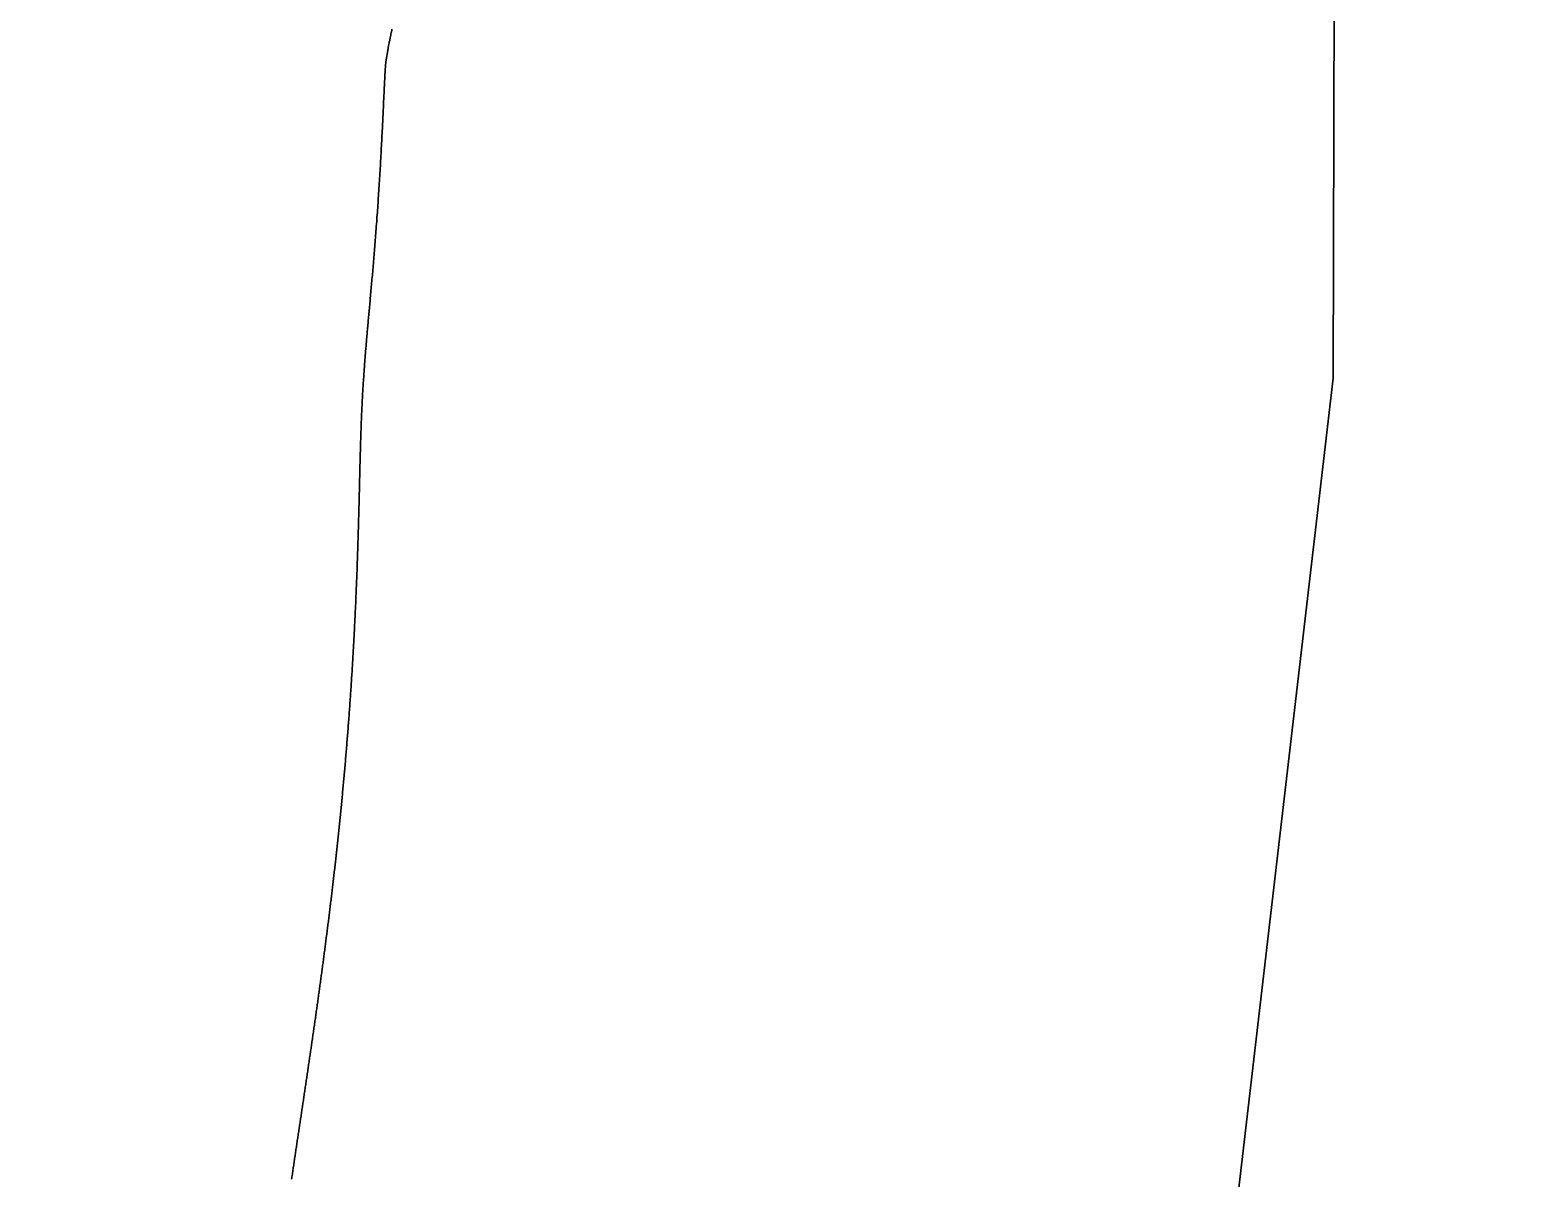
# Model space of a CAD drawing. Header units: inches. Extents: x 130170 to 284068, y 377793 to 804530.
# Drawn here: x 260694.6 to 260762.8, y 747292.3 to 747344.9 of the extents above; entities that cross this region are included whole.
import ezdxf

# ---------------------------------------------------------------- set-up
doc = ezdxf.new("R2010")
doc.units = ezdxf.units.IN
doc.header["$MEASUREMENT"] = 0
doc.layers.add('muni_il', color=7, linetype='Continuous')

msp = doc.modelspace()

# ---------------------------------------------------------------- linework, layer by layer
at = {"layer": 'muni_il'}
for points in [[(260754.781, 747530.375), (260754.516, 747438.375), (260754.219, 747328.938), (260744.016, 747241.375), (260757.781, 747179.188), (260746.219, 746984), (260731.625, 746822.375), (260701.984, 746720.062), (260696.672, 746692.375), (260695.016, 746602.75), (260685.453, 746523.188), (260656.688, 746406.938), (260626.344, 746302.5), (260639.141, 746300.188), (260650.062, 746297.125), (260662.125, 746293.125), (260756.85, 746272.963), (260806.032, 746262.021), (261717.828, 746059.438), (261715.418, 746000.168), (261660.703, 744654.562)], [(261660.703, 744654.562), (261715.418, 746000.168), (261717.828, 746059.438), (260806.032, 746262.021), (260756.85, 746272.963), (260662.125, 746293.125), (260650.062, 746297.125), (260639.141, 746300.188), (260626.344, 746302.5), (260656.688, 746406.938), (260685.453, 746523.188), (260695.016, 746602.75), (260696.672, 746692.375), (260701.984, 746720.062), (260731.625, 746822.375), (260746.219, 746984), (260757.781, 747179.188), (260744.016, 747241.375), (260754.219, 747328.938), (260754.516, 747438.375), (260754.781, 747530.375)], [(260706.543, 747292.269), (260706.551, 747292.328), (260706.56, 747292.387), (260706.569, 747292.447), (260706.578, 747292.506), (260706.587, 747292.565), (260706.595, 747292.625), (260706.604, 747292.684), (260706.613, 747292.743), (260706.622, 747292.802), (260706.63, 747292.861), (260706.639, 747292.92), (260706.648, 747292.979), (260706.657, 747293.038), (260706.666, 747293.097), (260706.674, 747293.156), (260706.683, 747293.215), (260706.692, 747293.274), (260706.701, 747293.333), (260706.71, 747293.392), (260706.718, 747293.451), (260706.727, 747293.51), (260706.736, 747293.569), (260706.745, 747293.628), (260706.754, 747293.687), (260706.762, 747293.746), (260706.771, 747293.805), (260706.78, 747293.863), (260706.789, 747293.922), (260706.798, 747293.981), (260706.806, 747294.04), (260706.815, 747294.099), (260706.824, 747294.158), (260706.833, 747294.217), (260706.842, 747294.276), (260706.851, 747294.335), (260706.859, 747294.394), (260706.868, 747294.453), (260706.877, 747294.512), (260706.886, 747294.571), (260706.895, 747294.63), (260706.904, 747294.69), (260706.912, 747294.749), (260706.921, 747294.808), (260706.93, 747294.867), (260706.939, 747294.926), (260706.948, 747294.986), (260706.957, 747295.045), (260706.966, 747295.104), (260706.975, 747295.164), (260706.984, 747295.223), (260706.993, 747295.283), (260707.001, 747295.342), (260707.01, 747295.402), (260707.019, 747295.461), (260707.028, 747295.521), (260707.037, 747295.581), (260707.046, 747295.64), (260707.055, 747295.7), (260707.064, 747295.76), (260707.073, 747295.82), (260707.082, 747295.88), (260707.091, 747295.94), (260707.1, 747296), (260707.109, 747296.06), (260707.118, 747296.12), (260707.127, 747296.18), (260707.135, 747296.24), (260707.145, 747296.3), (260707.154, 747296.361), (260707.163, 747296.421), (260707.172, 747296.482), (260707.18, 747296.542), (260707.189, 747296.602), (260707.198, 747296.663), (260707.207, 747296.724), (260707.216, 747296.784), (260707.225, 747296.845), (260707.235, 747296.906), (260707.243, 747296.967), (260707.253, 747297.027), (260707.262, 747297.088), (260707.271, 747297.149), (260707.28, 747297.21), (260707.289, 747297.271), (260707.298, 747297.333), (260707.307, 747297.394), (260707.316, 747297.455), (260707.325, 747297.516), (260707.334, 747297.578), (260707.343, 747297.639), (260707.352, 747297.7), (260707.361, 747297.762), (260707.37, 747297.823), (260707.379, 747297.885), (260707.388, 747297.947), (260707.397, 747298.009), (260707.406, 747298.07), (260707.415, 747298.132), (260707.424, 747298.194), (260707.433, 747298.256), (260707.442, 747298.318), (260707.451, 747298.38), (260707.46, 747298.442), (260707.469, 747298.504), (260707.478, 747298.566), (260707.487, 747298.628), (260707.496, 747298.691), (260707.505, 747298.753), (260707.514, 747298.815), (260707.523, 747298.878), (260707.532, 747298.94), (260707.541, 747299.003), (260707.55, 747299.065), (260707.559, 747299.128), (260707.568, 747299.19), (260707.577, 747299.253), (260707.586, 747299.316), (260707.595, 747299.378), (260707.604, 747299.441), (260707.613, 747299.504), (260707.622, 747299.567), (260707.631, 747299.63), (260707.64, 747299.693), (260707.649, 747299.756), (260707.658, 747299.819), (260707.667, 747299.882), (260707.675, 747299.945), (260707.684, 747300.008), (260707.693, 747300.071), (260707.702, 747300.134), (260707.711, 747300.198), (260707.72, 747300.261), (260707.729, 747300.324), (260707.738, 747300.388), (260707.746, 747300.451), (260707.755, 747300.514), (260707.764, 747300.578), (260707.773, 747300.641), (260707.782, 747300.705), (260707.791, 747300.769), (260707.799, 747300.832), (260707.808, 747300.896), (260707.817, 747300.959), (260707.826, 747301.023), (260707.834, 747301.087), (260707.843, 747301.151), (260707.852, 747301.214), (260707.861, 747301.278), (260707.869, 747301.342), (260707.878, 747301.406), (260707.887, 747301.47), (260707.895, 747301.534), (260707.904, 747301.598), (260707.913, 747301.662), (260707.922, 747301.726), (260707.93, 747301.79), (260707.939, 747301.854), (260707.948, 747301.919), (260707.956, 747301.983), (260707.965, 747302.047), (260707.973, 747302.111), (260707.982, 747302.176), (260707.99, 747302.24), (260707.999, 747302.305), (260708.008, 747302.369), (260708.016, 747302.433), (260708.025, 747302.498), (260708.033, 747302.562), (260708.042, 747302.627), (260708.05, 747302.692), (260708.059, 747302.757), (260708.067, 747302.821), (260708.076, 747302.886), (260708.084, 747302.951), (260708.092, 747303.016), (260708.101, 747303.081), (260708.109, 747303.146), (260708.118, 747303.211), (260708.126, 747303.276), (260708.134, 747303.341), (260708.143, 747303.406), (260708.151, 747303.471), (260708.16, 747303.537), (260708.168, 747303.602), (260708.176, 747303.667), (260708.185, 747303.733), (260708.193, 747303.798), (260708.201, 747303.864), (260708.209, 747303.93), (260708.218, 747303.995), (260708.226, 747304.061), (260708.234, 747304.127), (260708.242, 747304.193), (260708.251, 747304.259), (260708.259, 747304.325), (260708.267, 747304.391), (260708.275, 747304.457), (260708.283, 747304.524), (260708.291, 747304.59), (260708.3, 747304.656), (260708.308, 747304.723), (260708.316, 747304.789), (260708.324, 747304.856), (260708.332, 747304.923), (260708.34, 747304.99), (260708.348, 747305.057), (260708.356, 747305.124), (260708.364, 747305.191), (260708.372, 747305.258), (260708.381, 747305.326), (260708.389, 747305.393), (260708.396, 747305.461), (260708.405, 747305.528), (260708.412, 747305.596), (260708.421, 747305.664), (260708.429, 747305.732), (260708.436, 747305.8), (260708.444, 747305.868), (260708.452, 747305.937), (260708.46, 747306.005), (260708.468, 747306.074), (260708.476, 747306.142), (260708.484, 747306.211), (260708.492, 747306.28), (260708.5, 747306.349), (260708.508, 747306.419), (260708.516, 747306.488), (260708.524, 747306.557), (260708.531, 747306.627), (260708.539, 747306.697), (260708.547, 747306.767), (260708.555, 747306.837), (260708.563, 747306.907), (260708.571, 747306.978), (260708.578, 747307.048), (260708.586, 747307.119), (260708.594, 747307.19), (260708.602, 747307.261), (260708.609, 747307.332), (260708.617, 747307.403), (260708.625, 747307.475), (260708.633, 747307.546), (260708.64, 747307.618), (260708.648, 747307.69), (260708.656, 747307.762), (260708.663, 747307.835), (260708.671, 747307.907), (260708.679, 747307.98), (260708.686, 747308.053), (260708.694, 747308.126), (260708.702, 747308.199), (260708.709, 747308.272), (260708.717, 747308.346), (260708.725, 747308.42), (260708.732, 747308.494), (260708.74, 747308.568), (260708.747, 747308.642), (260708.755, 747308.717), (260708.762, 747308.792), (260708.77, 747308.867), (260708.777, 747308.942), (260708.785, 747309.017), (260708.792, 747309.093), (260708.8, 747309.168), (260708.807, 747309.244), (260708.815, 747309.32), (260708.822, 747309.397), (260708.83, 747309.473), (260708.837, 747309.55), (260708.845, 747309.627), (260708.852, 747309.704), (260708.859, 747309.782), (260708.867, 747309.859), (260708.874, 747309.937), (260708.881, 747310.015), (260708.889, 747310.093), (260708.896, 747310.172), (260708.903, 747310.25), (260708.911, 747310.329), (260708.918, 747310.409), (260708.925, 747310.488), (260708.932, 747310.567), (260708.939, 747310.647), (260708.947, 747310.727), (260708.954, 747310.807), (260708.961, 747310.887), (260708.968, 747310.968), (260708.975, 747311.049), (260708.982, 747311.13), (260708.989, 747311.211), (260708.996, 747311.292), (260709.004, 747311.374), (260709.011, 747311.456), (260709.018, 747311.538), (260709.024, 747311.62), (260709.031, 747311.702), (260709.038, 747311.785), (260709.045, 747311.868), (260709.052, 747311.951), (260709.059, 747312.034), (260709.066, 747312.117), (260709.073, 747312.201), (260709.079, 747312.285), (260709.086, 747312.369), (260709.093, 747312.453), (260709.1, 747312.538), (260709.106, 747312.622), (260709.113, 747312.707), (260709.12, 747312.792), (260709.126, 747312.877), (260709.133, 747312.962), (260709.139, 747313.048), (260709.146, 747313.133), (260709.152, 747313.219), (260709.159, 747313.305), (260709.165, 747313.391), (260709.172, 747313.477), (260709.178, 747313.564), (260709.184, 747313.65), (260709.191, 747313.737), (260709.197, 747313.824), (260709.203, 747313.911), (260709.209, 747313.998), (260709.216, 747314.086), (260709.222, 747314.173), (260709.228, 747314.261), (260709.234, 747314.349), (260709.24, 747314.436), (260709.246, 747314.524), (260709.252, 747314.613), (260709.258, 747314.701), (260709.264, 747314.789), (260709.27, 747314.878), (260709.275, 747314.966), (260709.281, 747315.055), (260709.287, 747315.143), (260709.293, 747315.232), (260709.298, 747315.321), (260709.304, 747315.41), (260709.309, 747315.499), (260709.315, 747315.588), (260709.32, 747315.678), (260709.326, 747315.767), (260709.331, 747315.856), (260709.337, 747315.945), (260709.342, 747316.035), (260709.347, 747316.124), (260709.352, 747316.214), (260709.358, 747316.304), (260709.363, 747316.393), (260709.368, 747316.483), (260709.373, 747316.572), (260709.378, 747316.662), (260709.383, 747316.752), (260709.388, 747316.841), (260709.393, 747316.931), (260709.397, 747317.021), (260709.402, 747317.11), (260709.407, 747317.2), (260709.412, 747317.29), (260709.416, 747317.379), (260709.421, 747317.469), (260709.426, 747317.558), (260709.43, 747317.648), (260709.435, 747317.737), (260709.439, 747317.827), (260709.443, 747317.916), (260709.448, 747318.005), (260709.452, 747318.094), (260709.456, 747318.184), (260709.46, 747318.273), (260709.465, 747318.362), (260709.469, 747318.451), (260709.473, 747318.54), (260709.477, 747318.628), (260709.481, 747318.717), (260709.485, 747318.805), (260709.488, 747318.894), (260709.492, 747318.982), (260709.496, 747319.07), (260709.5, 747319.158), (260709.503, 747319.246), (260709.507, 747319.334), (260709.511, 747319.422), (260709.514, 747319.509), (260709.518, 747319.596), (260709.521, 747319.683), (260709.524, 747319.77), (260709.528, 747319.857), (260709.531, 747319.944), (260709.534, 747320.031), (260709.538, 747320.117), (260709.541, 747320.203), (260709.544, 747320.289), (260709.547, 747320.375), (260709.55, 747320.46), (260709.553, 747320.545), (260709.556, 747320.631), (260709.559, 747320.716), (260709.562, 747320.8), (260709.565, 747320.885), (260709.567, 747320.969), (260709.57, 747321.053), (260709.573, 747321.137), (260709.575, 747321.22), (260709.578, 747321.304), (260709.581, 747321.387), (260709.583, 747321.47), (260709.586, 747321.553), (260709.588, 747321.635), (260709.591, 747321.717), (260709.593, 747321.799), (260709.596, 747321.88), (260709.598, 747321.962), (260709.6, 747322.043), (260709.603, 747322.124), (260709.605, 747322.204), (260709.607, 747322.284), (260709.609, 747322.364), (260709.612, 747322.444), (260709.614, 747322.523), (260709.616, 747322.603), (260709.618, 747322.681), (260709.62, 747322.76), (260709.622, 747322.838), (260709.624, 747322.916), (260709.626, 747322.994), (260709.628, 747323.071), (260709.63, 747323.148), (260709.632, 747323.225), (260709.634, 747323.302), (260709.636, 747323.378), (260709.638, 747323.454), (260709.639, 747323.529), (260709.641, 747323.605), (260709.643, 747323.68), (260709.645, 747323.754), (260709.647, 747323.829), (260709.649, 747323.903), (260709.651, 747323.977), (260709.652, 747324.05), (260709.654, 747324.123), (260709.656, 747324.196), (260709.658, 747324.269), (260709.659, 747324.341), (260709.661, 747324.413), (260709.663, 747324.485), (260709.665, 747324.556), (260709.666, 747324.627), (260709.668, 747324.698), (260709.67, 747324.769), (260709.672, 747324.839), (260709.673, 747324.909), (260709.675, 747324.979), (260709.677, 747325.048), (260709.679, 747325.117), (260709.681, 747325.186), (260709.682, 747325.254), (260709.684, 747325.323), (260709.686, 747325.391), (260709.688, 747325.458), (260709.69, 747325.526), (260709.692, 747325.593), (260709.693, 747325.66), (260709.695, 747325.727), (260709.697, 747325.793), (260709.699, 747325.86), (260709.701, 747325.925), (260709.703, 747325.991), (260709.705, 747326.057), (260709.707, 747326.122), (260709.709, 747326.187), (260709.711, 747326.252), (260709.713, 747326.316), (260709.715, 747326.381), (260709.718, 747326.445), (260709.72, 747326.509), (260709.722, 747326.573), (260709.724, 747326.636), (260709.726, 747326.7), (260709.729, 747326.763), (260709.731, 747326.826), (260709.734, 747326.889), (260709.736, 747326.952), (260709.739, 747327.015), (260709.741, 747327.077), (260709.744, 747327.139), (260709.746, 747327.202), (260709.749, 747327.264), (260709.751, 747327.326), (260709.754, 747327.387), (260709.757, 747327.449), (260709.76, 747327.511), (260709.763, 747327.572), (260709.765, 747327.634), (260709.768, 747327.695), (260709.771, 747327.757), (260709.774, 747327.818), (260709.777, 747327.879), (260709.781, 747327.94), (260709.784, 747328.002), (260709.787, 747328.063), (260709.79, 747328.124), (260709.794, 747328.185), (260709.797, 747328.246), (260709.801, 747328.307), (260709.804, 747328.369), (260709.808, 747328.43), (260709.811, 747328.491), (260709.815, 747328.552), (260709.819, 747328.614), (260709.823, 747328.675), (260709.827, 747328.737), (260709.831, 747328.798), (260709.835, 747328.86), (260709.839, 747328.922), (260709.843, 747328.984), (260709.847, 747329.046), (260709.851, 747329.108), (260709.856, 747329.17), (260709.86, 747329.233), (260709.865, 747329.295), (260709.869, 747329.358), (260709.874, 747329.421), (260709.878, 747329.484), (260709.883, 747329.548), (260709.888, 747329.611), (260709.893, 747329.675), (260709.898, 747329.739), (260709.903, 747329.804), (260709.908, 747329.868), (260709.913, 747329.933), (260709.918, 747329.998), (260709.923, 747330.064), (260709.929, 747330.13), (260709.934, 747330.196), (260709.94, 747330.262), (260709.945, 747330.329), (260709.951, 747330.396), (260709.956, 747330.463), (260709.962, 747330.531), (260709.968, 747330.599), (260709.974, 747330.668), (260709.98, 747330.737), (260709.986, 747330.806), (260709.992, 747330.876), (260709.998, 747330.946), (260710.004, 747331.017), (260710.01, 747331.088), (260710.017, 747331.159), (260710.023, 747331.231), (260710.03, 747331.303), (260710.036, 747331.376), (260710.043, 747331.45), (260710.049, 747331.524), (260710.056, 747331.598), (260710.063, 747331.673), (260710.07, 747331.748), (260710.077, 747331.824), (260710.083, 747331.901), (260710.09, 747331.978), (260710.097, 747332.055), (260710.105, 747332.134), (260710.112, 747332.212), (260710.119, 747332.292), (260710.126, 747332.372), (260710.133, 747332.452), (260710.141, 747332.533), (260710.148, 747332.615), (260710.156, 747332.697), (260710.163, 747332.78), (260710.17, 747332.864), (260710.178, 747332.948), (260710.186, 747333.033), (260710.193, 747333.118), (260710.201, 747333.204), (260710.208, 747333.291), (260710.216, 747333.378), (260710.224, 747333.466), (260710.232, 747333.555), (260710.24, 747333.644), (260710.247, 747333.734), (260710.255, 747333.825), (260710.263, 747333.916), (260710.271, 747334.008), (260710.279, 747334.101), (260710.287, 747334.194), (260710.295, 747334.288), (260710.303, 747334.383), (260710.311, 747334.478), (260710.319, 747334.574), (260710.327, 747334.671), (260710.335, 747334.768), (260710.343, 747334.866), (260710.351, 747334.965), (260710.359, 747335.064), (260710.366, 747335.164), (260710.375, 747335.265), (260710.382, 747335.366), (260710.39, 747335.468), (260710.398, 747335.571), (260710.406, 747335.674), (260710.414, 747335.778), (260710.422, 747335.883), (260710.43, 747335.988), (260710.438, 747336.093), (260710.446, 747336.199), (260710.453, 747336.306), (260710.461, 747336.414), (260710.469, 747336.522), (260710.476, 747336.63), (260710.484, 747336.739), (260710.492, 747336.849), (260710.499, 747336.959), (260710.507, 747337.069), (260710.514, 747337.18), (260710.522, 747337.292), (260710.529, 747337.404), (260710.536, 747337.516), (260710.544, 747337.629), (260710.551, 747337.742), (260710.558, 747337.855), (260710.565, 747337.969), (260710.572, 747338.083), (260710.579, 747338.197), (260710.586, 747338.312), (260710.593, 747338.426), (260710.6, 747338.541), (260710.606, 747338.656), (260710.613, 747338.771), (260710.62, 747338.886), (260710.626, 747339.001), (260710.633, 747339.116), (260710.639, 747339.231), (260710.645, 747339.346), (260710.651, 747339.461), (260710.658, 747339.575), (260710.664, 747339.689), (260710.67, 747339.803), (260710.675, 747339.916), (260710.681, 747340.029), (260710.687, 747340.142), (260710.693, 747340.254), (260710.698, 747340.365), (260710.704, 747340.475), (260710.709, 747340.585), (260710.714, 747340.693), (260710.719, 747340.801), (260710.725, 747340.908), (260710.73, 747341.014), (260710.735, 747341.118), (260710.74, 747341.221), (260710.744, 747341.323), (260710.749, 747341.423), (260710.754, 747341.522), (260710.758, 747341.619), (260710.762, 747341.714), (260710.767, 747341.807), (260710.771, 747341.898), (260710.775, 747341.988), (260710.779, 747342.075), (260710.783, 747342.159), (260710.787, 747342.242), (260710.791, 747342.322), (260710.794, 747342.399), (260710.798, 747342.474), (260710.801, 747342.546), (260710.805, 747342.616), (260710.808, 747342.682), (260710.811, 747342.746), (260710.815, 747342.807), (260710.818, 747342.864), (260710.821, 747342.919), (260710.824, 747342.971), (260710.827, 747343.019), (260710.829, 747343.065), (260710.832, 747343.108), (260710.835, 747343.148), (260710.838, 747343.185), (260710.84, 747343.22), (260710.843, 747343.252), (260710.846, 747343.283), (260710.848, 747343.311), (260710.851, 747343.338), (260710.854, 747343.363), (260710.856, 747343.388), (260710.859, 747343.412), (260710.957, 747344.027), (260710.971, 747344.097), (260710.978, 747344.132), (260710.985, 747344.168), (260710.993, 747344.205), (260711.001, 747344.242), (260711.009, 747344.281), (260711.017, 747344.321), (260711.025, 747344.361), (260711.034, 747344.403), (260711.043, 747344.447), (260711.052, 747344.491), (260711.061, 747344.538), (260711.071, 747344.586), (260711.081, 747344.636), (260711.092, 747344.688), (260711.102, 747344.742), (260711.113, 747344.798), (260711.125, 747344.855), (260711.137, 747344.915)], [(260711.137, 747344.915), (260711.125, 747344.855), (260711.113, 747344.798), (260711.102, 747344.742), (260711.092, 747344.688), (260711.081, 747344.636), (260711.071, 747344.586), (260711.061, 747344.538), (260711.052, 747344.491), (260711.043, 747344.447), (260711.034, 747344.403), (260711.025, 747344.361), (260711.017, 747344.321), (260711.009, 747344.281), (260711.001, 747344.242), (260710.993, 747344.205), (260710.985, 747344.168), (260710.978, 747344.132), (260710.971, 747344.097), (260710.957, 747344.027), (260710.859, 747343.412), (260710.856, 747343.388), (260710.854, 747343.363), (260710.851, 747343.338), (260710.848, 747343.311), (260710.846, 747343.283), (260710.843, 747343.252), (260710.84, 747343.22), (260710.838, 747343.185), (260710.835, 747343.148), (260710.832, 747343.108), (260710.829, 747343.065), (260710.827, 747343.019), (260710.824, 747342.971), (260710.821, 747342.919), (260710.818, 747342.864), (260710.815, 747342.807), (260710.811, 747342.746), (260710.808, 747342.682), (260710.805, 747342.616), (260710.801, 747342.546), (260710.798, 747342.474), (260710.794, 747342.399), (260710.791, 747342.322), (260710.787, 747342.242), (260710.783, 747342.159), (260710.779, 747342.075), (260710.775, 747341.988), (260710.771, 747341.898), (260710.767, 747341.807), (260710.762, 747341.714), (260710.758, 747341.619), (260710.754, 747341.522), (260710.749, 747341.423), (260710.744, 747341.323), (260710.74, 747341.221), (260710.735, 747341.118), (260710.73, 747341.014), (260710.725, 747340.908), (260710.719, 747340.801), (260710.714, 747340.693), (260710.709, 747340.585), (260710.704, 747340.475), (260710.698, 747340.365), (260710.693, 747340.254), (260710.687, 747340.142), (260710.681, 747340.029), (260710.675, 747339.916), (260710.67, 747339.803), (260710.664, 747339.689), (260710.658, 747339.575), (260710.651, 747339.461), (260710.645, 747339.346), (260710.639, 747339.231), (260710.633, 747339.116), (260710.626, 747339.001), (260710.62, 747338.886), (260710.613, 747338.771), (260710.606, 747338.656), (260710.6, 747338.541), (260710.593, 747338.426), (260710.586, 747338.312), (260710.579, 747338.197), (260710.572, 747338.083), (260710.565, 747337.969), (260710.558, 747337.855), (260710.551, 747337.742), (260710.544, 747337.629), (260710.536, 747337.516), (260710.529, 747337.404), (260710.522, 747337.292), (260710.514, 747337.18), (260710.507, 747337.069), (260710.499, 747336.959), (260710.492, 747336.849), (260710.484, 747336.739), (260710.476, 747336.63), (260710.469, 747336.522), (260710.461, 747336.414), (260710.453, 747336.306), (260710.446, 747336.199), (260710.438, 747336.093), (260710.43, 747335.988), (260710.422, 747335.883), (260710.414, 747335.778), (260710.406, 747335.674), (260710.398, 747335.571), (260710.39, 747335.468), (260710.382, 747335.366), (260710.375, 747335.265), (260710.366, 747335.164), (260710.359, 747335.064), (260710.351, 747334.965), (260710.343, 747334.866), (260710.335, 747334.768), (260710.327, 747334.671), (260710.319, 747334.574), (260710.311, 747334.478), (260710.303, 747334.383), (260710.295, 747334.288), (260710.287, 747334.194), (260710.279, 747334.101), (260710.271, 747334.008), (260710.263, 747333.916), (260710.255, 747333.825), (260710.247, 747333.734), (260710.24, 747333.644), (260710.232, 747333.555), (260710.224, 747333.466), (260710.216, 747333.378), (260710.208, 747333.291), (260710.201, 747333.204), (260710.193, 747333.118), (260710.186, 747333.033), (260710.178, 747332.948), (260710.17, 747332.864), (260710.163, 747332.78), (260710.156, 747332.697), (260710.148, 747332.615), (260710.141, 747332.533), (260710.133, 747332.452), (260710.126, 747332.372), (260710.119, 747332.292), (260710.112, 747332.212), (260710.105, 747332.134), (260710.097, 747332.055), (260710.09, 747331.978), (260710.083, 747331.901), (260710.077, 747331.824), (260710.07, 747331.748), (260710.063, 747331.673), (260710.056, 747331.598), (260710.049, 747331.524), (260710.043, 747331.45), (260710.036, 747331.376), (260710.03, 747331.303), (260710.023, 747331.231), (260710.017, 747331.159), (260710.01, 747331.088), (260710.004, 747331.017), (260709.998, 747330.946), (260709.992, 747330.876), (260709.986, 747330.806), (260709.98, 747330.737), (260709.974, 747330.668), (260709.968, 747330.599), (260709.962, 747330.531), (260709.956, 747330.463), (260709.951, 747330.396), (260709.945, 747330.329), (260709.94, 747330.262), (260709.934, 747330.196), (260709.929, 747330.13), (260709.923, 747330.064), (260709.918, 747329.998), (260709.913, 747329.933), (260709.908, 747329.868), (260709.903, 747329.804), (260709.898, 747329.739), (260709.893, 747329.675), (260709.888, 747329.611), (260709.883, 747329.548), (260709.878, 747329.484), (260709.874, 747329.421), (260709.869, 747329.358), (260709.865, 747329.295), (260709.86, 747329.233), (260709.856, 747329.17), (260709.851, 747329.108), (260709.847, 747329.046), (260709.843, 747328.984), (260709.839, 747328.922), (260709.835, 747328.86), (260709.831, 747328.798), (260709.827, 747328.737), (260709.823, 747328.675), (260709.819, 747328.614), (260709.815, 747328.552), (260709.811, 747328.491), (260709.808, 747328.43), (260709.804, 747328.369), (260709.801, 747328.307), (260709.797, 747328.246), (260709.794, 747328.185), (260709.79, 747328.124), (260709.787, 747328.063), (260709.784, 747328.002), (260709.781, 747327.94), (260709.777, 747327.879), (260709.774, 747327.818), (260709.771, 747327.757), (260709.768, 747327.695), (260709.765, 747327.634), (260709.763, 747327.572), (260709.76, 747327.511), (260709.757, 747327.449), (260709.754, 747327.387), (260709.751, 747327.326), (260709.749, 747327.264), (260709.746, 747327.202), (260709.744, 747327.139), (260709.741, 747327.077), (260709.739, 747327.015), (260709.736, 747326.952), (260709.734, 747326.889), (260709.731, 747326.826), (260709.729, 747326.763), (260709.726, 747326.7), (260709.724, 747326.636), (260709.722, 747326.573), (260709.72, 747326.509), (260709.718, 747326.445), (260709.715, 747326.381), (260709.713, 747326.316), (260709.711, 747326.252), (260709.709, 747326.187), (260709.707, 747326.122), (260709.705, 747326.057), (260709.703, 747325.991), (260709.701, 747325.925), (260709.699, 747325.86), (260709.697, 747325.793), (260709.695, 747325.727), (260709.693, 747325.66), (260709.692, 747325.593), (260709.69, 747325.526), (260709.688, 747325.458), (260709.686, 747325.391), (260709.684, 747325.323), (260709.682, 747325.254), (260709.681, 747325.186), (260709.679, 747325.117), (260709.677, 747325.048), (260709.675, 747324.979), (260709.673, 747324.909), (260709.672, 747324.839), (260709.67, 747324.769), (260709.668, 747324.698), (260709.666, 747324.627), (260709.665, 747324.556), (260709.663, 747324.485), (260709.661, 747324.413), (260709.659, 747324.341), (260709.658, 747324.269), (260709.656, 747324.196), (260709.654, 747324.123), (260709.652, 747324.05), (260709.651, 747323.977), (260709.649, 747323.903), (260709.647, 747323.829), (260709.645, 747323.754), (260709.643, 747323.68), (260709.641, 747323.605), (260709.639, 747323.529), (260709.638, 747323.454), (260709.636, 747323.378), (260709.634, 747323.302), (260709.632, 747323.225), (260709.63, 747323.148), (260709.628, 747323.071), (260709.626, 747322.994), (260709.624, 747322.916), (260709.622, 747322.838), (260709.62, 747322.76), (260709.618, 747322.681), (260709.616, 747322.603), (260709.614, 747322.523), (260709.612, 747322.444), (260709.609, 747322.364), (260709.607, 747322.284), (260709.605, 747322.204), (260709.603, 747322.124), (260709.6, 747322.043), (260709.598, 747321.962), (260709.596, 747321.88), (260709.593, 747321.799), (260709.591, 747321.717), (260709.588, 747321.635), (260709.586, 747321.553), (260709.583, 747321.47), (260709.581, 747321.387), (260709.578, 747321.304), (260709.575, 747321.22), (260709.573, 747321.137), (260709.57, 747321.053), (260709.567, 747320.969), (260709.565, 747320.885), (260709.562, 747320.8), (260709.559, 747320.716), (260709.556, 747320.631), (260709.553, 747320.545), (260709.55, 747320.46), (260709.547, 747320.375), (260709.544, 747320.289), (260709.541, 747320.203), (260709.538, 747320.117), (260709.534, 747320.031), (260709.531, 747319.944), (260709.528, 747319.857), (260709.524, 747319.77), (260709.521, 747319.683), (260709.518, 747319.596), (260709.514, 747319.509), (260709.511, 747319.422), (260709.507, 747319.334), (260709.503, 747319.246), (260709.5, 747319.158), (260709.496, 747319.07), (260709.492, 747318.982), (260709.488, 747318.894), (260709.485, 747318.805), (260709.481, 747318.717), (260709.477, 747318.628), (260709.473, 747318.54), (260709.469, 747318.451), (260709.465, 747318.362), (260709.46, 747318.273), (260709.456, 747318.184), (260709.452, 747318.094), (260709.448, 747318.005), (260709.443, 747317.916), (260709.439, 747317.827), (260709.435, 747317.737), (260709.43, 747317.648), (260709.426, 747317.558), (260709.421, 747317.469), (260709.416, 747317.379), (260709.412, 747317.29), (260709.407, 747317.2), (260709.402, 747317.11), (260709.397, 747317.021), (260709.393, 747316.931), (260709.388, 747316.841), (260709.383, 747316.752), (260709.378, 747316.662), (260709.373, 747316.572), (260709.368, 747316.483), (260709.363, 747316.393), (260709.358, 747316.304), (260709.352, 747316.214), (260709.347, 747316.124), (260709.342, 747316.035), (260709.337, 747315.945), (260709.331, 747315.856), (260709.326, 747315.767), (260709.32, 747315.678), (260709.315, 747315.588), (260709.309, 747315.499), (260709.304, 747315.41), (260709.298, 747315.321), (260709.293, 747315.232), (260709.287, 747315.143), (260709.281, 747315.055), (260709.275, 747314.966), (260709.27, 747314.878), (260709.264, 747314.789), (260709.258, 747314.701), (260709.252, 747314.613), (260709.246, 747314.524), (260709.24, 747314.436), (260709.234, 747314.349), (260709.228, 747314.261), (260709.222, 747314.173), (260709.216, 747314.086), (260709.209, 747313.998), (260709.203, 747313.911), (260709.197, 747313.824), (260709.191, 747313.737), (260709.184, 747313.65), (260709.178, 747313.564), (260709.172, 747313.477), (260709.165, 747313.391), (260709.159, 747313.305), (260709.152, 747313.219), (260709.146, 747313.133), (260709.139, 747313.048), (260709.133, 747312.962), (260709.126, 747312.877), (260709.12, 747312.792), (260709.113, 747312.707), (260709.106, 747312.622), (260709.1, 747312.538), (260709.093, 747312.453), (260709.086, 747312.369), (260709.079, 747312.285), (260709.073, 747312.201), (260709.066, 747312.117), (260709.059, 747312.034), (260709.052, 747311.951), (260709.045, 747311.868), (260709.038, 747311.785), (260709.031, 747311.702), (260709.024, 747311.62), (260709.018, 747311.538), (260709.011, 747311.456), (260709.004, 747311.374), (260708.996, 747311.292), (260708.989, 747311.211), (260708.982, 747311.13), (260708.975, 747311.049), (260708.968, 747310.968), (260708.961, 747310.887), (260708.954, 747310.807), (260708.947, 747310.727), (260708.939, 747310.647), (260708.932, 747310.567), (260708.925, 747310.488), (260708.918, 747310.409), (260708.911, 747310.329), (260708.903, 747310.25), (260708.896, 747310.172), (260708.889, 747310.093), (260708.881, 747310.015), (260708.874, 747309.937), (260708.867, 747309.859), (260708.859, 747309.782), (260708.852, 747309.704), (260708.845, 747309.627), (260708.837, 747309.55), (260708.83, 747309.473), (260708.822, 747309.397), (260708.815, 747309.32), (260708.807, 747309.244), (260708.8, 747309.168), (260708.792, 747309.093), (260708.785, 747309.017), (260708.777, 747308.942), (260708.77, 747308.867), (260708.762, 747308.792), (260708.755, 747308.717), (260708.747, 747308.642), (260708.74, 747308.568), (260708.732, 747308.494), (260708.725, 747308.42), (260708.717, 747308.346), (260708.709, 747308.272), (260708.702, 747308.199), (260708.694, 747308.126), (260708.686, 747308.053), (260708.679, 747307.98), (260708.671, 747307.907), (260708.663, 747307.835), (260708.656, 747307.762), (260708.648, 747307.69), (260708.64, 747307.618), (260708.633, 747307.546), (260708.625, 747307.475), (260708.617, 747307.403), (260708.609, 747307.332), (260708.602, 747307.261), (260708.594, 747307.19), (260708.586, 747307.119), (260708.578, 747307.048), (260708.571, 747306.978), (260708.563, 747306.907), (260708.555, 747306.837), (260708.547, 747306.767), (260708.539, 747306.697), (260708.531, 747306.627), (260708.524, 747306.557), (260708.516, 747306.488), (260708.508, 747306.419), (260708.5, 747306.349), (260708.492, 747306.28), (260708.484, 747306.211), (260708.476, 747306.142), (260708.468, 747306.074), (260708.46, 747306.005), (260708.452, 747305.937), (260708.444, 747305.868), (260708.436, 747305.8), (260708.429, 747305.732), (260708.421, 747305.664), (260708.412, 747305.596), (260708.405, 747305.528), (260708.396, 747305.461), (260708.389, 747305.393), (260708.381, 747305.326), (260708.372, 747305.258), (260708.364, 747305.191), (260708.356, 747305.124), (260708.348, 747305.057), (260708.34, 747304.99), (260708.332, 747304.923), (260708.324, 747304.856), (260708.316, 747304.789), (260708.308, 747304.723), (260708.3, 747304.656), (260708.291, 747304.59), (260708.283, 747304.524), (260708.275, 747304.457), (260708.267, 747304.391), (260708.259, 747304.325), (260708.251, 747304.259), (260708.242, 747304.193), (260708.234, 747304.127), (260708.226, 747304.061), (260708.218, 747303.995), (260708.209, 747303.93), (260708.201, 747303.864), (260708.193, 747303.798), (260708.185, 747303.733), (260708.176, 747303.667), (260708.168, 747303.602), (260708.16, 747303.537), (260708.151, 747303.471), (260708.143, 747303.406), (260708.134, 747303.341), (260708.126, 747303.276), (260708.118, 747303.211), (260708.109, 747303.146), (260708.101, 747303.081), (260708.092, 747303.016), (260708.084, 747302.951), (260708.076, 747302.886), (260708.067, 747302.821), (260708.059, 747302.757), (260708.05, 747302.692), (260708.042, 747302.627), (260708.033, 747302.562), (260708.025, 747302.498), (260708.016, 747302.433), (260708.008, 747302.369), (260707.999, 747302.305), (260707.99, 747302.24), (260707.982, 747302.176), (260707.973, 747302.111), (260707.965, 747302.047), (260707.956, 747301.983), (260707.948, 747301.919), (260707.939, 747301.854), (260707.93, 747301.79), (260707.922, 747301.726), (260707.913, 747301.662), (260707.904, 747301.598), (260707.895, 747301.534), (260707.887, 747301.47), (260707.878, 747301.406), (260707.869, 747301.342), (260707.861, 747301.278), (260707.852, 747301.214), (260707.843, 747301.151), (260707.834, 747301.087), (260707.826, 747301.023), (260707.817, 747300.959), (260707.808, 747300.896), (260707.799, 747300.832), (260707.791, 747300.769), (260707.782, 747300.705), (260707.773, 747300.641), (260707.764, 747300.578), (260707.755, 747300.514), (260707.746, 747300.451), (260707.738, 747300.388), (260707.729, 747300.324), (260707.72, 747300.261), (260707.711, 747300.198), (260707.702, 747300.134), (260707.693, 747300.071), (260707.684, 747300.008), (260707.675, 747299.945), (260707.667, 747299.882), (260707.658, 747299.819), (260707.649, 747299.756), (260707.64, 747299.693), (260707.631, 747299.63), (260707.622, 747299.567), (260707.613, 747299.504), (260707.604, 747299.441), (260707.595, 747299.378), (260707.586, 747299.316), (260707.577, 747299.253), (260707.568, 747299.19), (260707.559, 747299.128), (260707.55, 747299.065), (260707.541, 747299.003), (260707.532, 747298.94), (260707.523, 747298.878), (260707.514, 747298.815), (260707.505, 747298.753), (260707.496, 747298.691), (260707.487, 747298.628), (260707.478, 747298.566), (260707.469, 747298.504), (260707.46, 747298.442), (260707.451, 747298.38), (260707.442, 747298.318), (260707.433, 747298.256), (260707.424, 747298.194), (260707.415, 747298.132), (260707.406, 747298.07), (260707.397, 747298.009), (260707.388, 747297.947), (260707.379, 747297.885), (260707.37, 747297.823), (260707.361, 747297.762), (260707.352, 747297.7), (260707.343, 747297.639), (260707.334, 747297.578), (260707.325, 747297.516), (260707.316, 747297.455), (260707.307, 747297.394), (260707.298, 747297.333), (260707.289, 747297.271), (260707.28, 747297.21), (260707.271, 747297.149), (260707.262, 747297.088), (260707.253, 747297.027), (260707.243, 747296.967), (260707.235, 747296.906), (260707.225, 747296.845), (260707.216, 747296.784), (260707.207, 747296.724), (260707.198, 747296.663), (260707.189, 747296.602), (260707.18, 747296.542), (260707.172, 747296.482), (260707.163, 747296.421), (260707.154, 747296.361), (260707.145, 747296.3), (260707.135, 747296.24), (260707.127, 747296.18), (260707.118, 747296.12), (260707.109, 747296.06), (260707.1, 747296), (260707.091, 747295.94), (260707.082, 747295.88), (260707.073, 747295.82), (260707.064, 747295.76), (260707.055, 747295.7), (260707.046, 747295.64), (260707.037, 747295.581), (260707.028, 747295.521), (260707.019, 747295.461), (260707.01, 747295.402), (260707.001, 747295.342), (260706.993, 747295.283), (260706.984, 747295.223), (260706.975, 747295.164), (260706.966, 747295.104), (260706.957, 747295.045), (260706.948, 747294.986), (260706.939, 747294.926), (260706.93, 747294.867), (260706.921, 747294.808), (260706.912, 747294.749), (260706.904, 747294.69), (260706.895, 747294.63), (260706.886, 747294.571), (260706.877, 747294.512), (260706.868, 747294.453), (260706.859, 747294.394), (260706.851, 747294.335), (260706.842, 747294.276), (260706.833, 747294.217), (260706.824, 747294.158), (260706.815, 747294.099), (260706.806, 747294.04), (260706.798, 747293.981), (260706.789, 747293.922), (260706.78, 747293.863), (260706.771, 747293.805), (260706.762, 747293.746), (260706.754, 747293.687), (260706.745, 747293.628), (260706.736, 747293.569), (260706.727, 747293.51), (260706.718, 747293.451), (260706.71, 747293.392), (260706.701, 747293.333), (260706.692, 747293.274), (260706.683, 747293.215), (260706.674, 747293.156), (260706.666, 747293.097), (260706.657, 747293.038), (260706.648, 747292.979), (260706.639, 747292.92), (260706.63, 747292.861), (260706.622, 747292.802), (260706.613, 747292.743), (260706.604, 747292.684), (260706.595, 747292.625), (260706.587, 747292.565), (260706.578, 747292.506), (260706.569, 747292.447), (260706.56, 747292.387), (260706.551, 747292.328), (260706.543, 747292.269)]]:
    msp.add_lwpolyline(points, dxfattribs=at)

doc.saveas('drawing.dxf')
